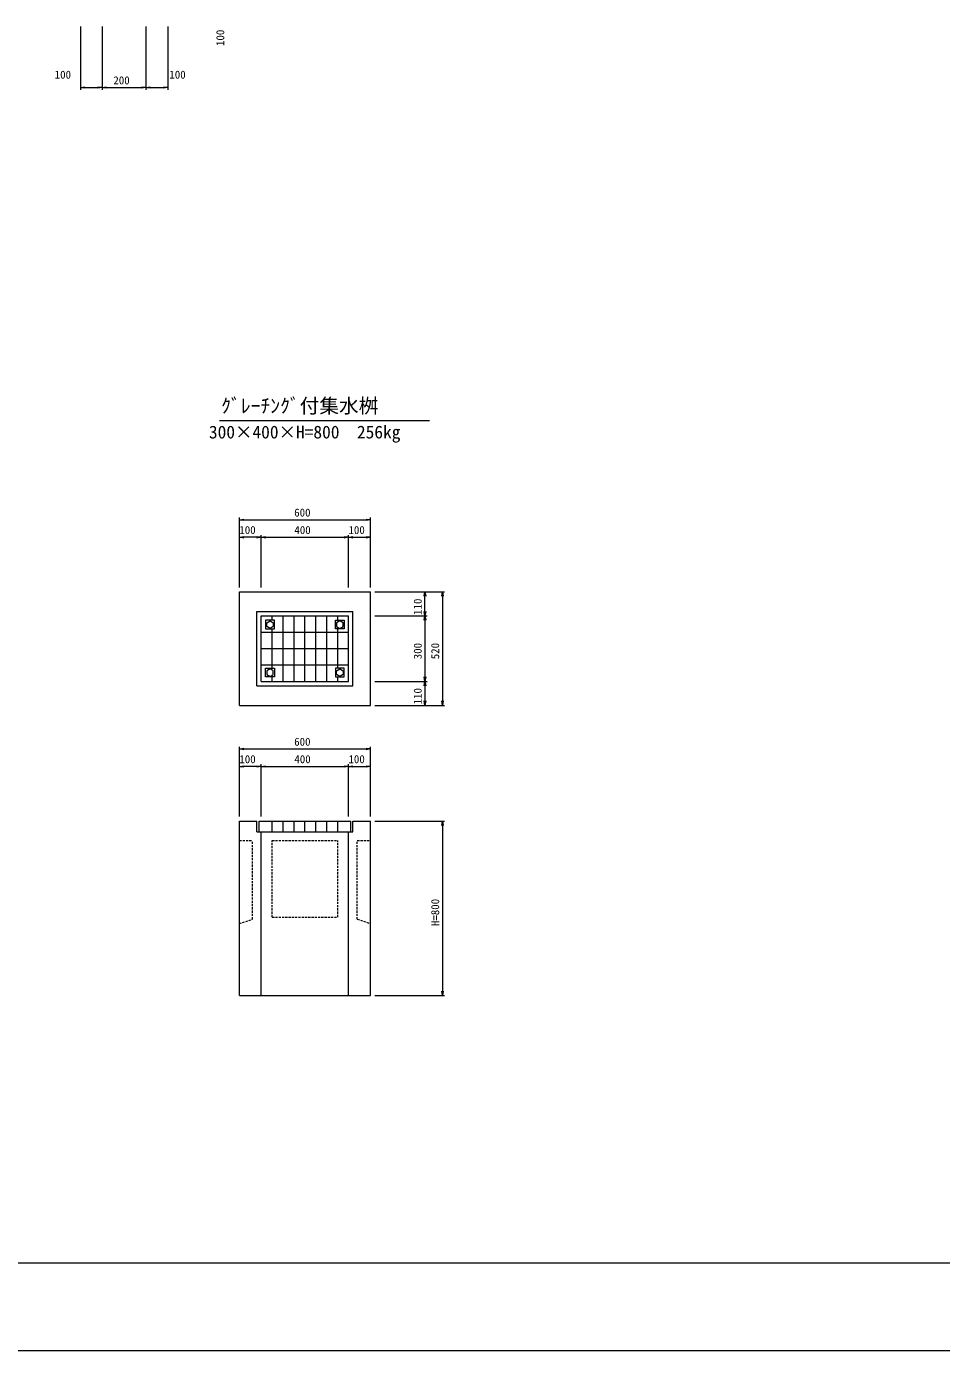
# Model space of a CAD drawing. Units: millimetres on the paper. Extents: x 40 to 461, y 148 to 446.
# Drawn here: x 145.6 to 250.5, y 148.5 to 300.2 of the extents above; entities that cross this region are included whole.
import ezdxf
from ezdxf.enums import TextEntityAlignment as Align

# ---------------------------------------------------------------- set-up
doc = ezdxf.new("R2010")
doc.units = ezdxf.units.MM
doc.linetypes.add('USER1', pattern=[0.375, 0.25, -0.125])
for name, color, linetype, lineweight in [('D-STR-DIM（寸法）', 7, 'Continuous', 18), ('D-STR-HTXT（旗揚げ）', 7, 'Continuous', 18), ('D-STR-STR1（構造物）', 4, 'Continuous', 18), ('D-STR（構造物外形線）', 1, 'Continuous', 18), ('D-TTL(外枠）', 2, 'Continuous', 18), ('DEFPOINTS_2', 8, 'Continuous', 18)]:
    doc.layers.add(name, color=color, linetype=linetype, lineweight=lineweight)
doc.layers.add('D-TTL-TXT（文字）', color=7, linetype='Continuous')
doc.styles.add('ＭＳ ゴシック', font='')
doc.styles.get('ＭＳ ゴシック').set_extended_font_data('MS Gothic')

msp = doc.modelspace()

# ---------------------------------------------------------------- linework, layer by layer
at = {"layer": 'D-STR-DIM（寸法）'}
for p, q in [((151.825, 300.167), (151.825, 292.917)), ((154.325, 300.167), (154.325, 292.917)), ((154.325, 300.167), (154.325, 292.917)), ((159.325, 300.167), (159.325, 292.917)), ((159.325, 300.167), (159.325, 292.917)), ((161.825, 300.167), (161.825, 292.917)), ((151.825, 293.167), (152.325, 293.25)), ((152.325, 293.083), (151.825, 293.167)), ((151.825, 293.167), (152.325, 293.167)), ((152.325, 293.167), (153.825, 293.167)), ((153.825, 293.25), (154.325, 293.167)), ((154.325, 293.167), (153.825, 293.083)), ((154.325, 293.167), (153.825, 293.167)), ((154.325, 293.167), (154.825, 293.25)), ((154.825, 293.083), (154.325, 293.167)), ((154.325, 293.167), (154.825, 293.167)), ((154.825, 293.167), (158.825, 293.167)), ((158.825, 293.25), (159.325, 293.167)), ((159.325, 293.167), (158.825, 293.083)), ((159.325, 293.167), (158.825, 293.167)), ((159.325, 293.167), (159.825, 293.25)), ((159.825, 293.083), (159.325, 293.167)), ((159.325, 293.167), (159.825, 293.167)), ((159.825, 293.167), (161.325, 293.167)), ((161.325, 293.25), (161.825, 293.167)), ((161.825, 293.167), (161.325, 293.083)), ((161.825, 293.167), (161.325, 293.167)), ((170.045, 235.904), (170.045, 243.904)), ((170.045, 243.654), (170.545, 243.738)), ((170.545, 243.571), (170.045, 243.654)), ((170.045, 243.654), (170.545, 243.654)), ((170.545, 243.654), (184.545, 243.654)), ((184.545, 243.738), (185.045, 243.654)), ((185.045, 243.654), (184.545, 243.571)), ((185.045, 243.654), (184.545, 243.654)), ((185.045, 235.904), (185.045, 243.904)), ((170.045, 235.904), (170.045, 241.904)), ((170.045, 241.654), (170.545, 241.738)), ((170.545, 241.571), (170.045, 241.654)), ((170.045, 241.654), (170.545, 241.654)), ((172.045, 241.654), (170.545, 241.654)), ((172.045, 241.738), (172.545, 241.654)), ((172.545, 241.654), (172.045, 241.571)), ((172.545, 241.654), (172.045, 241.654)), ((172.545, 235.904), (172.545, 241.904)), ((172.545, 235.904), (172.545, 241.904)), ((172.545, 241.654), (173.045, 241.738)), ((173.045, 241.571), (172.545, 241.654)), ((172.545, 241.654), (173.045, 241.654)), ((173.045, 241.654), (182.045, 241.654)), ((182.045, 241.738), (182.545, 241.654)), ((182.545, 241.654), (182.045, 241.571)), ((182.545, 241.654), (182.045, 241.654)), ((182.545, 235.904), (182.545, 241.904)), ((182.545, 235.904), (182.545, 241.904)), ((182.545, 241.654), (183.045, 241.738)), ((183.045, 241.571), (182.545, 241.654)), ((182.545, 241.654), (183.045, 241.654)), ((183.045, 241.654), (184.545, 241.654)), ((184.545, 241.738), (185.045, 241.654)), ((185.045, 241.654), (184.545, 241.571)), ((185.045, 241.654), (184.545, 241.654)), ((185.045, 235.904), (185.045, 241.904)), ((185.545, 235.404), (193.545, 235.404)), ((185.545, 235.404), (191.545, 235.404)), ((191.211, 234.904), (191.295, 235.404)), ((191.295, 235.404), (191.378, 234.904)), ((191.295, 235.404), (191.295, 234.904)), ((193.211, 234.904), (193.295, 235.404)), ((193.295, 235.404), (193.378, 234.904)), ((193.295, 235.404), (193.295, 234.904)), ((191.295, 233.154), (191.295, 234.904)), ((193.295, 234.904), (193.295, 222.904)), ((185.545, 232.654), (191.545, 232.654)), ((185.545, 232.654), (191.545, 232.654)), ((191.295, 232.654), (191.211, 233.154)), ((191.211, 232.154), (191.295, 232.654)), ((191.378, 233.154), (191.295, 232.654)), ((191.295, 232.654), (191.295, 233.154)), ((191.295, 232.654), (191.378, 232.154)), ((191.295, 232.654), (191.295, 232.154)), ((191.295, 232.154), (191.295, 225.654)), ((185.545, 225.154), (191.545, 225.154)), ((185.545, 225.154), (191.545, 225.154)), ((191.295, 225.154), (191.211, 225.654)), ((191.211, 224.654), (191.295, 225.154)), ((191.378, 225.654), (191.295, 225.154)), ((191.295, 225.154), (191.295, 225.654)), ((191.295, 225.154), (191.378, 224.654)), ((191.295, 225.154), (191.295, 224.654)), ((191.295, 224.654), (191.295, 222.904)), ((185.545, 222.404), (191.545, 222.404)), ((185.545, 222.404), (193.545, 222.404)), ((191.295, 222.404), (191.211, 222.904)), ((191.378, 222.904), (191.295, 222.404)), ((191.295, 222.404), (191.295, 222.904)), ((193.295, 222.404), (193.211, 222.904)), ((193.378, 222.904), (193.295, 222.404)), ((193.295, 222.404), (193.295, 222.904)), ((170.045, 209.654), (170.045, 217.654)), ((170.045, 217.404), (170.545, 217.488)), ((170.545, 217.321), (170.045, 217.404)), ((170.045, 217.404), (170.545, 217.404)), ((170.545, 217.404), (184.545, 217.404)), ((184.545, 217.488), (185.045, 217.404)), ((185.045, 217.404), (184.545, 217.321)), ((185.045, 217.404), (184.545, 217.404)), ((185.045, 209.654), (185.045, 217.654)), ((170.045, 209.654), (170.045, 215.654)), ((170.045, 215.404), (170.545, 215.488)), ((170.545, 215.321), (170.045, 215.404)), ((170.045, 215.404), (170.545, 215.404)), ((172.045, 215.404), (170.545, 215.404)), ((172.045, 215.488), (172.545, 215.404)), ((172.545, 215.404), (172.045, 215.321)), ((172.545, 215.404), (172.045, 215.404)), ((172.545, 209.654), (172.545, 215.654)), ((172.545, 209.654), (172.545, 215.654)), ((172.545, 215.404), (173.045, 215.488)), ((173.045, 215.321), (172.545, 215.404)), ((172.545, 215.404), (173.045, 215.404)), ((173.045, 215.404), (182.045, 215.404)), ((182.045, 215.488), (182.545, 215.404)), ((182.545, 215.404), (182.045, 215.321)), ((182.545, 215.404), (182.045, 215.404)), ((182.545, 209.654), (182.545, 215.654)), ((182.545, 209.654), (182.545, 215.654)), ((182.545, 215.404), (183.045, 215.488)), ((183.045, 215.321), (182.545, 215.404)), ((182.545, 215.404), (183.045, 215.404)), ((183.045, 215.404), (184.545, 215.404)), ((184.545, 215.488), (185.045, 215.404)), ((185.045, 215.404), (184.545, 215.321)), ((185.045, 215.404), (184.545, 215.404)), ((185.045, 209.654), (185.045, 215.654)), ((185.545, 209.154), (193.545, 209.154)), ((193.211, 208.654), (193.295, 209.154)), ((193.295, 209.154), (193.378, 208.654)), ((193.295, 209.154), (193.295, 208.654)), ((193.295, 208.654), (193.295, 189.654)), ((193.295, 189.154), (193.211, 189.654)), ((193.378, 189.654), (193.295, 189.154)), ((193.295, 189.154), (193.295, 189.654)), ((185.545, 189.154), (193.545, 189.154))]:
    msp.add_line(p, q, dxfattribs=at)
at = {"layer": 'D-STR-HTXT（旗揚げ）'}
msp.add_line((167.769, 255.026), (191.823, 255.026), dxfattribs=at)
at = {"layer": 'D-STR-STR1（構造物）'}
for p, q in [((174.045, 232.154), (173.045, 232.154)), ((173.045, 232.154), (173.045, 231.154)), ((173.17, 231.871), (173.545, 232.087)), ((173.545, 232.087), (173.92, 231.871)), ((173.795, 232.154), (173.795, 232.654)), ((174.045, 231.154), (174.045, 232.154)), ((175.045, 225.154), (175.045, 232.654)), ((176.295, 225.154), (176.295, 232.654)), ((177.545, 225.154), (177.545, 232.654)), ((178.795, 225.154), (178.795, 232.654)), ((180.045, 225.154), (180.045, 232.654)), ((181.045, 232.154), (182.045, 232.154)), ((181.045, 231.154), (181.045, 232.154)), ((181.545, 232.087), (181.17, 231.871)), ((181.295, 232.154), (181.295, 232.654)), ((181.92, 231.871), (181.545, 232.087)), ((182.045, 232.154), (182.045, 231.154)), ((172.545, 230.779), (182.545, 230.779)), ((173.045, 231.154), (174.045, 231.154)), ((173.17, 231.438), (173.17, 231.871)), ((173.545, 231.221), (173.17, 231.438)), ((173.92, 231.438), (173.545, 231.221)), ((173.795, 226.654), (173.795, 231.154)), ((173.92, 231.871), (173.92, 231.438)), ((182.045, 231.154), (181.045, 231.154)), ((181.17, 231.871), (181.17, 231.438)), ((181.17, 231.438), (181.545, 231.221)), ((181.295, 226.654), (181.295, 231.154)), ((181.545, 231.221), (181.92, 231.438)), ((181.92, 231.438), (181.92, 231.871)), ((172.545, 228.904), (182.545, 228.904)), ((172.545, 227.029), (182.545, 227.029)), ((173.045, 226.654), (174.045, 226.654)), ((173.045, 225.654), (173.045, 226.654)), ((173.545, 226.587), (173.17, 226.371)), ((173.17, 226.371), (173.17, 225.938)), ((173.92, 226.371), (173.545, 226.587)), ((173.92, 225.938), (173.92, 226.371)), ((174.045, 226.654), (174.045, 225.654)), ((181.045, 226.654), (181.045, 225.654)), ((182.045, 226.654), (181.045, 226.654)), ((181.17, 226.371), (181.545, 226.587)), ((181.17, 225.938), (181.17, 226.371)), ((181.545, 226.587), (181.92, 226.371)), ((181.92, 226.371), (181.92, 225.938)), ((182.045, 225.654), (182.045, 226.654)), ((174.045, 225.654), (173.045, 225.654)), ((173.17, 225.938), (173.545, 225.721)), ((173.545, 225.721), (173.92, 225.938)), ((173.795, 225.154), (173.795, 225.654)), ((181.045, 225.654), (182.045, 225.654)), ((181.545, 225.721), (181.17, 225.938)), ((181.295, 225.154), (181.295, 225.654)), ((181.92, 225.938), (181.545, 225.721)), ((172.295, 207.904), (172.295, 209.154)), ((172.295, 209.154), (182.795, 209.154)), ((173.795, 207.904), (173.795, 209.154)), ((175.045, 207.904), (175.045, 209.154)), ((176.295, 207.904), (176.295, 209.154)), ((177.545, 207.904), (177.545, 209.154)), ((178.795, 207.904), (178.795, 209.154)), ((180.045, 207.904), (180.045, 209.154)), ((181.295, 207.904), (181.295, 209.154)), ((182.795, 207.904), (182.795, 209.154))]:
    msp.add_line(p, q, dxfattribs=at)
at = {"layer": 'D-STR-STR1（構造物）', "color": 7, "linetype": 'USER1'}
for p, q in [((170.045, 206.904), (171.545, 206.904)), ((171.545, 197.904), (171.545, 206.904)), ((173.795, 206.904), (181.295, 206.904)), ((173.795, 198.154), (173.795, 206.904)), ((181.295, 198.154), (181.295, 206.904)), ((183.545, 206.904), (185.045, 206.904)), ((183.545, 197.904), (183.545, 206.904)), ((170.045, 197.404), (171.545, 197.904)), ((173.795, 198.154), (181.295, 198.154)), ((183.545, 197.904), (185.045, 197.404))]:
    msp.add_line(p, q, dxfattribs=at)
at = {"layer": 'D-STR（構造物外形線）'}
for p, q in [((170.045, 235.404), (185.045, 235.404)), ((170.045, 222.404), (170.045, 235.404)), ((185.045, 222.404), (185.045, 235.404)), ((172.045, 224.654), (172.045, 233.154)), ((172.045, 233.154), (183.045, 233.154)), ((172.545, 225.154), (172.545, 232.654)), ((172.545, 232.654), (182.545, 232.654)), ((182.545, 225.154), (182.545, 232.654)), ((183.045, 224.654), (183.045, 233.154)), ((172.045, 224.654), (183.045, 224.654)), ((172.545, 225.154), (182.545, 225.154)), ((170.045, 222.404), (185.045, 222.404)), ((170.045, 209.154), (172.045, 209.154)), ((170.045, 189.154), (170.045, 209.154)), ((172.045, 207.904), (172.045, 209.154)), ((172.045, 207.904), (183.045, 207.904)), ((172.545, 189.154), (172.545, 207.904)), ((182.545, 189.154), (182.545, 207.904)), ((183.045, 207.904), (183.045, 209.154)), ((183.045, 209.154), (185.045, 209.154)), ((185.045, 189.154), (185.045, 209.154)), ((170.045, 189.154), (185.045, 189.154))]:
    msp.add_line(p, q, dxfattribs=at)
at = {"layer": 'D-TTL(外枠）'}
msp.add_line((449.213, 158.5), (51.713, 158.5), dxfattribs=at)
at = {"layer": 'DEFPOINTS_2'}
msp.add_line((40.213, 148.5), (460.713, 148.5), dxfattribs=at)

# ---------------------------------------------------------------- texts
at = {"layer": 'D-STR-DIM（寸法）', "style": 'ＭＳ ゴシック'}
for s, p in [('100', (168.575, 297.929)), ('110', (191.195, 232.763)), ('300', (191.195, 227.683)), ('520', (193.195, 227.683)), ('110', (191.195, 222.513)), ('H=800', (193.195, 197.117))]:
    msp.add_text(s, height=0.9164, rotation=90, dxfattribs=at).set_placement(p, align=Align.BOTTOM_LEFT)
for s, p in [('100', (148.88, 293.917)), ('200', (155.6, 293.267)), ('100', (162.014, 293.917)), ('600', (176.314, 243.754)), ('100', (170.029, 241.754)), ('400', (176.333, 241.754)), ('100', (182.529, 241.754)), ('600', (176.314, 217.504)), ('100', (170.029, 215.504)), ('400', (176.333, 215.504)), ('100', (182.529, 215.504))]:
    msp.add_text(s, height=0.9164, dxfattribs=at).set_placement(p, align=Align.BOTTOM_LEFT)
at = {"layer": 'D-TTL-TXT（文字）', "style": 'ＭＳ ゴシック'}
for s, height, p in [('ｸﾞﾚｰﾁﾝｸﾞ付集水桝', 1.65, (167.944, 255.397)), ('300×400×H=800  256kg', 1.466, (166.545, 252.536))]:
    msp.add_text(s, height=height, dxfattribs=at).set_placement(p, align=Align.BOTTOM_LEFT)

doc.saveas('drawing.dxf')
